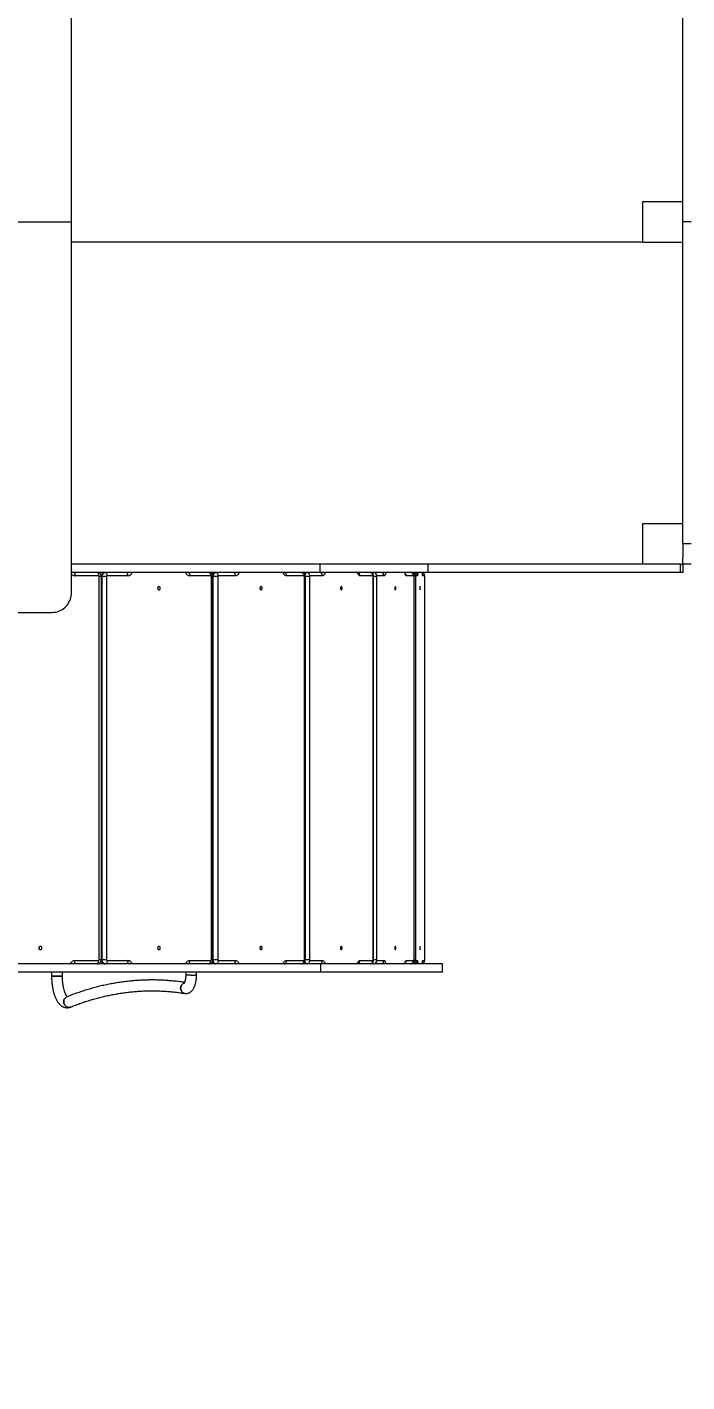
# Model space of a CAD drawing. Header units: millimetres. Extents: x -8607 to 7621, y -5747 to 4382.
# Drawn here: x 2095 to 3734, y -2350 to 1016 of the extents above; entities that cross this region are included whole.
import ezdxf

# ---------------------------------------------------------------- set-up
doc = ezdxf.new("R2010")
doc.units = ezdxf.units.MM
doc.layers.add('DIKOM_ОБЪЕКТ', color=7, linetype='Continuous')
doc.layers.add('DIKOM_РАЗМЕР_ОБЪЕКТА', color=7, linetype='Continuous')
doc.styles.add('style1', font='arial.ttf', dxfattribs={"width": 0.8})
doc.dimstyles.new('1-50', dxfattribs={"dimtxt": 300, "dimasz": 200, "dimexe": 100, "dimexo": 0, "dimgap": 100, "dimtad": 1, "dimtxsty": 'style1', "dimcen": 200, "dimclrd": 7, "dimclre": 7, "dimclrt": 7, "dimadec": 1, "dimazin": 2, "dimtfac": 1, "dimtmove": 0, "dimatfit": 2, "dimfxl": 0, "dimlwd": 25, "dimlwe": 18, "dimarcsym": 0})

# ---------------------------------------------------------------- blocks, each defined once
blk = doc.blocks.new('*D11')
at = {"layer": 'Defpoints', "color": 0, "transparency": 16777216}
for p in [(7619.4, -165.1), (-6826.5, -739.4), (7619.4, -5647.1)]:
    blk.add_point(p, dxfattribs=at)
at = {"layer": 'DIKOM_РАЗМЕР_ОБЪЕКТА', "color": 7, "lineweight": 18, "transparency": 16777216}
for p, q in [((7619.4, -165.1), (7619.4, -5747.1)), ((-6826.5, -739.4), (-6826.5, -5747.1))]:
    blk.add_line(p, q, dxfattribs=at)
at = {"layer": 'DIKOM_РАЗМЕР_ОБЪЕКТА', "color": 7, "lineweight": 25, "transparency": 16777216}
blk.add_line((-6626.5, -5647.1), (7419.4, -5647.1), dxfattribs=at)
at = {"layer": 'DIKOM_РАЗМЕР_ОБЪЕКТА', "color": 7, "transparency": 16777216}
for points in [[(-6626.5, -5613.8), (-6626.5, -5680.5), (-6826.5, -5647.1)], [(7419.4, -5613.8), (7419.4, -5680.5), (7619.4, -5647.1)]]:
    blk.add_solid(points, dxfattribs=at)
at = {"layer": 'DIKOM_РАЗМЕР_ОБЪЕКТА', "color": 7, "transparency": 16777216, "insert": (396.4, -5394), "char_height": 300, "attachment_point": 5, "style": 'style1'}
blk.add_mtext('14400', dxfattribs=at)
blk = doc.blocks.new('*D13')
at = {"layer": 'Defpoints', "color": 0, "transparency": 16777216}
for p in [(-5326.5, -191.4), (6073.5, -191.4), (6073.5, -4959.5)]:
    blk.add_point(p, dxfattribs=at)
at = {"layer": 'DIKOM_РАЗМЕР_ОБЪЕКТА', "color": 7, "lineweight": 18, "transparency": 16777216}
for p, q in [((-5326.5, -191.4), (-5326.5, -5059.5)), ((6073.5, -191.4), (6073.5, -5059.5))]:
    blk.add_line(p, q, dxfattribs=at)
at = {"layer": 'DIKOM_РАЗМЕР_ОБЪЕКТА', "color": 7, "lineweight": 25, "transparency": 16777216}
blk.add_line((-5126.5, -4959.5), (5873.5, -4959.5), dxfattribs=at)
at = {"layer": 'DIKOM_РАЗМЕР_ОБЪЕКТА', "color": 7, "transparency": 16777216}
for points in [[(-5126.5, -4926.2), (-5126.5, -4992.9), (-5326.5, -4959.5)], [(5873.5, -4926.2), (5873.5, -4992.9), (6073.5, -4959.5)]]:
    blk.add_solid(points, dxfattribs=at)
at = {"layer": 'DIKOM_РАЗМЕР_ОБЪЕКТА', "color": 7, "transparency": 16777216, "insert": (373.5, -4706.4), "char_height": 300, "attachment_point": 5, "style": 'style1'}
blk.add_mtext('11400', dxfattribs=at)

msp = doc.modelspace()

# ---------------------------------------------------------------- linework, layer by layer
at = {"layer": 'DIKOM_ОБЪЕКТ', "color": 7, "linetype": 'Continuous', "lineweight": 15}
for p, q in [((2205.165, 531.609), (2205.165, 1451.609)), ((3723.301, -268.391), (3723.301, 1331.609)), ((3723.301, 581.609), (3623.301, 581.609)), ((3623.301, 581.609), (3623.301, 481.609)), ((145.123, 531.609), (2205.165, 531.609)), ((2205.165, -388.391), (2205.165, 531.609)), ((3744.301, 531.609), (3723.301, 531.609)), ((3723.301, -268.391), (3723.301, 531.609)), ((3623.301, 481.609), (2205.165, 481.609)), ((3623.301, 481.609), (3723.301, 481.609)), ((3623.301, -218.391), (3623.301, -318.391)), ((3723.301, -218.391), (3623.301, -218.391)), ((3744.301, -268.391), (3723.301, -268.391)), ((3723.301, -268.391), (3723.301, -302.022)), ((3723.301, -318.391), (3723.301, -302.022)), ((2823.018, -318.391), (2205.165, -318.391)), ((2823.018, -339.391), (2823.018, -318.391)), ((3091.06, -318.391), (2823.018, -318.391)), ((3091.06, -339.391), (3091.06, -318.391)), ((3717.912, -318.391), (3091.06, -318.391)), ((3717.912, -339.391), (3717.912, -318.391)), ((3717.912, -318.391), (3723.301, -318.391)), ((3744.301, -318.391), (3723.301, -318.391)), ((3723.301, -318.391), (3723.301, -339.391)), ((2823.018, -339.391), (2205.165, -339.391)), ((2271.857, -347.391), (2213.844, -347.391)), ((2273.747, -1301.391), (2273.747, -349.391)), ((2279.127, -349.391), (2273.747, -349.391)), ((2279.127, -1301.391), (2279.127, -349.391)), ((2279.703, -349.391), (2279.127, -349.391)), ((2279.703, -349.391), (2279.703, -1301.391)), ((2280.776, -349.391), (2279.703, -349.391)), ((2291.82, -349.391), (2280.776, -349.391)), ((2280.776, -1301.391), (2280.776, -349.391)), ((2291.82, -349.391), (2291.82, -1301.391)), ((2345.319, -347.391), (2293.507, -347.391)), ((2550.879, -347.391), (2499.067, -347.391)), ((2552.567, -1301.391), (2552.567, -349.391)), ((2556.274, -349.391), (2552.567, -349.391)), ((2556.274, -1301.391), (2556.274, -349.391)), ((2556.826, -349.391), (2556.274, -349.391)), ((2556.826, -1301.391), (2556.826, -349.391)), ((2568.139, -349.391), (2556.826, -349.391)), ((2568.139, -349.391), (2568.139, -1301.391)), ((2612.351, -347.391), (2569.533, -347.391)), ((2782.224, -347.391), (2739.407, -347.391)), ((2784.361, -340.391), (2780.612, -340.391)), ((2783.619, -1301.391), (2783.619, -349.391)), ((2785.885, -349.391), (2783.619, -349.391)), ((2785.885, -1301.391), (2785.885, -349.391)), ((2795.851, -349.391), (2785.885, -349.391)), ((2795.851, -349.391), (2795.851, -1301.391)), ((2828.392, -347.391), (2796.877, -347.391)), ((3091.06, -339.391), (2823.018, -339.391)), ((2953.422, -347.391), (2921.908, -347.391)), ((2954.449, -1301.391), (2954.449, -349.391)), ((2955.583, -349.391), (2954.449, -349.391)), ((2955.583, -1301.391), (2955.583, -349.391)), ((2962.681, -349.391), (2955.583, -349.391)), ((2962.681, -349.391), (2962.681, -1301.391)), ((2981.796, -347.391), (2963.284, -347.391)), ((3055.243, -347.391), (3036.73, -347.391)), ((3055.846, -1301.391), (3055.846, -349.391)), ((3056.218, -349.391), (3055.846, -349.391)), ((3056.218, -1301.391), (3056.218, -349.391)), ((3059.635, -349.391), (3056.218, -349.391)), ((3059.635, -349.391), (3059.635, -1301.391)), ((3064.294, -347.391), (3059.782, -347.391)), ((3082.197, -347.391), (3077.685, -347.391)), ((3082.344, -1301.391), (3082.344, -349.391)), ((3082.366, -349.391), (3082.344, -349.391)), ((3082.366, -1301.391), (3082.366, -349.391)), ((3717.912, -339.391), (3091.06, -339.391)), ((3723.301, -339.391), (3717.912, -339.391)), ((193.663, -438.391), (2156.625, -438.391)), ((2824.072, -1311.391), (317.19, -1311.391)), ((2213.844, -1303.391), (2271.857, -1303.391)), ((2279.127, -1301.391), (2273.747, -1301.391)), ((2279.703, -1301.391), (2279.127, -1301.391)), ((2279.703, -1301.391), (2280.776, -1301.391)), ((2291.82, -1301.391), (2280.776, -1301.391)), ((2293.507, -1303.391), (2345.319, -1303.391)), ((2499.067, -1303.391), (2550.879, -1303.391)), ((2556.274, -1301.391), (2552.567, -1301.391)), ((2556.274, -1301.391), (2556.826, -1301.391)), ((2568.139, -1301.391), (2556.826, -1301.391)), ((2569.533, -1303.391), (2612.351, -1303.391)), ((2739.407, -1303.391), (2782.224, -1303.391)), ((2780.542, -1310.391), (2784.402, -1310.391)), ((2785.885, -1301.391), (2783.619, -1301.391)), ((2795.851, -1301.391), (2785.885, -1301.391)), ((2796.877, -1303.391), (2828.392, -1303.391)), ((2824.072, -1332.391), (2824.072, -1311.391)), ((3126.521, -1311.391), (2824.072, -1311.391)), ((2921.908, -1303.391), (2953.422, -1303.391)), ((2955.583, -1301.391), (2954.449, -1301.391)), ((2962.681, -1301.391), (2955.583, -1301.391)), ((2963.284, -1303.391), (2981.796, -1303.391)), ((3036.73, -1303.391), (3055.243, -1303.391)), ((3056.218, -1301.391), (3055.846, -1301.391)), ((3059.635, -1301.391), (3056.218, -1301.391)), ((3059.782, -1303.391), (3064.294, -1303.391)), ((3077.685, -1303.391), (3082.197, -1303.391)), ((3082.366, -1301.391), (3082.344, -1301.391)), ((3126.521, -1332.391), (3126.521, -1311.391)), ((2824.072, -1332.391), (317.19, -1332.391)), ((2155.489, -1332.391), (2155.489, -1341.789)), ((2182.389, -1341.789), (2155.489, -1341.789)), ((2155.489, -1341.789), (2174.122, -1341.789)), ((2174.122, -1341.789), (2182.389, -1341.789)), ((2182.389, -1341.789), (2182.389, -1332.391)), ((2488.795, -1332.391), (2488.795, -1339.073)), ((2515.696, -1339.199), (2515.696, -1332.391)), ((3126.521, -1332.391), (2824.072, -1332.391))]:
    msp.add_line(p, q, dxfattribs=at)
at = {"layer": 'DIKOM_ОБЪЕКТ', "color": 7, "linetype": 'Continuous', "lineweight": 15, "flags": 128}
for points in [[(2211.224, -339.391), (2211.735, -339.545), (2212.226, -340), (2212.679, -340.739), (2213.077, -341.734), (2213.402, -342.947), (2213.645, -344.33), (2213.794, -345.83), (2213.844, -347.391)], [(2269.237, -339.391), (2269.748, -339.545), (2270.24, -340), (2270.693, -340.739), (2271.09, -341.734), (2271.416, -342.947), (2271.658, -344.33), (2271.807, -345.83), (2271.857, -347.391)], [(2288.141, -339.391), (2286.495, -339.583), (2284.912, -340.152), (2283.453, -341.077), (2282.175, -342.32), (2281.125, -343.836), (2280.346, -345.564), (2279.865, -347.44), (2279.703, -349.391)], [(2280.776, -349.391), (2280.938, -347.44), (2281.418, -345.564), (2282.199, -343.836), (2283.248, -342.32), (2284.526, -341.077), (2285.986, -340.152), (2287.568, -339.583), (2289.215, -339.391)], [(2293.507, -347.391), (2293.425, -345.83), (2293.181, -344.33), (2292.784, -342.947), (2292.25, -341.734), (2291.599, -340.739), (2290.857, -340), (2290.052, -339.545), (2289.215, -339.391)], [(2345.319, -347.391), (2345.237, -345.83), (2344.992, -344.33), (2344.596, -342.947), (2344.062, -341.734), (2343.412, -340.739), (2342.669, -340), (2341.864, -339.545), (2341.026, -339.391)], [(2494.774, -339.391), (2495.612, -339.545), (2496.417, -340), (2497.159, -340.739), (2497.81, -341.734), (2498.344, -342.947), (2498.74, -344.33), (2498.984, -345.83), (2499.067, -347.391)], [(2546.586, -339.391), (2547.423, -339.545), (2548.229, -340), (2548.971, -340.739), (2549.622, -341.734), (2550.155, -342.947), (2550.552, -344.33), (2550.796, -345.83), (2550.879, -347.391)], [(2562.366, -339.391), (2561.005, -339.583), (2559.697, -340.152), (2558.492, -341.077), (2557.435, -342.32), (2556.568, -343.836), (2555.923, -345.564), (2555.704, -346.434)], [(2556.826, -349.391), (2556.96, -347.44), (2557.356, -345.564), (2558.001, -343.836), (2558.869, -342.32), (2559.925, -341.077), (2561.131, -340.152), (2562.439, -339.583), (2563.799, -339.391)], [(2569.533, -347.391), (2569.423, -345.83), (2569.097, -344.33), (2568.567, -342.947), (2567.854, -341.734), (2566.985, -340.739), (2565.993, -340), (2564.918, -339.545), (2563.799, -339.391)], [(2612.351, -347.391), (2612.24, -345.83), (2611.914, -344.33), (2611.384, -342.947), (2610.671, -341.734), (2609.802, -340.739), (2608.811, -340), (2607.735, -339.545), (2606.617, -339.391)], [(2621.215, -339.391), (2620.865, -340.341), (2619.883, -342.354), (2618.671, -344.092), (2617.267, -345.502), (2615.713, -346.541), (2614.058, -347.177), (2612.351, -347.391)], [(2739.407, -347.391), (2737.7, -347.177), (2736.044, -346.541), (2734.491, -345.502), (2733.087, -344.092), (2731.875, -342.354), (2730.892, -340.341), (2730.542, -339.391)], [(2733.673, -339.391), (2734.792, -339.545), (2735.868, -340), (2736.859, -340.739), (2737.728, -341.734), (2738.441, -342.947), (2738.971, -344.33), (2739.297, -345.83), (2739.407, -347.391)], [(2776.49, -339.391), (2777.609, -339.545), (2778.685, -340), (2779.676, -340.739), (2780.545, -341.734), (2781.258, -342.947), (2781.788, -344.33), (2782.114, -345.83), (2782.224, -347.391)], [(2788.295, -339.391), (2787.294, -339.583), (2786.331, -340.152), (2785.443, -341.077), (2784.666, -342.32), (2784.117, -343.583)], [(2785.231, -345.753), (2785.27, -345.564), (2785.744, -343.836), (2786.382, -342.32), (2787.16, -341.077), (2788.047, -340.152), (2789.01, -339.583), (2790.012, -339.391)], [(2796.877, -347.391), (2796.677, -347.43), (2796.485, -347.543), (2796.307, -347.728), (2796.152, -347.977), (2796.024, -348.28), (2795.929, -348.626), (2795.871, -349.001), (2795.851, -349.391)], [(2834.916, -339.391), (2834.659, -340.341), (2833.935, -342.354), (2833.044, -344.092), (2832.01, -345.502), (2830.867, -346.541), (2829.649, -347.177), (2828.392, -347.391)], [(2921.908, -347.391), (2920.651, -347.177), (2919.433, -346.541), (2918.289, -345.502), (2917.256, -344.092), (2916.364, -342.354), (2915.64, -340.341), (2915.383, -339.391)], [(2953.391, -342.791), (2953.524, -342.32), (2953.981, -341.077), (2954.502, -340.152), (2955.068, -339.583), (2955.656, -339.391)], [(2954.449, -349.391), (2954.429, -349.001), (2954.371, -348.626), (2954.276, -348.28), (2954.148, -347.977), (2953.992, -347.728), (2953.815, -347.543), (2953.622, -347.43), (2953.422, -347.391)], [(2963.284, -347.391), (2963.166, -347.43), (2963.053, -347.543), (2962.949, -347.728), (2962.857, -347.977), (2962.782, -348.28), (2962.727, -348.626), (2962.692, -349.001), (2962.681, -349.391)], [(2985.629, -339.391), (2985.478, -340.341), (2985.053, -342.354), (2984.529, -344.092), (2983.922, -345.502), (2983.25, -346.541), (2982.535, -347.177), (2981.796, -347.391)], [(3036.73, -347.391), (3035.992, -347.177), (3035.277, -346.541), (3034.605, -345.502), (3033.998, -344.092), (3033.474, -342.354), (3033.049, -340.341), (3032.898, -339.391)], [(3055.846, -349.391), (3055.834, -349.001), (3055.8, -348.626), (3055.744, -348.28), (3055.669, -347.977), (3055.578, -347.728), (3055.473, -347.543), (3055.36, -347.43), (3055.243, -347.391)], [(3065.228, -339.391), (3065.191, -340.341), (3065.088, -342.354), (3064.96, -344.092), (3064.812, -345.502), (3064.648, -346.541), (3064.474, -347.177), (3064.294, -347.391)], [(3077.685, -347.391), (3077.504, -347.177), (3077.33, -346.541), (3077.166, -345.502), (3077.018, -344.092), (3076.891, -342.354), (3076.787, -340.341), (3076.75, -339.391)], [(3077.13, -344.462), (3077.531, -345.83), (3077.685, -347.391)], [(2156.625, -438.391), (2160.855, -438.201), (2165.054, -437.632), (2169.188, -436.688), (2173.227, -435.376), (2177.139, -433.707), (2180.895, -431.693), (2184.466, -429.349), (2187.826, -426.693), (2190.948, -423.747), (2193.809, -420.531), (2196.387, -417.07), (2198.662, -413.391), (2200.617, -409.522), (2202.238, -405.492), (2203.511, -401.332), (2204.428, -397.074), (2204.98, -392.749), (2205.165, -388.391)], [(2422.193, -382.391), (2423.188, -382.214), (2424.094, -381.696), (2424.832, -380.885), (2425.335, -379.853), (2425.559, -378.69), (2425.484, -377.501), (2425.116, -376.391), (2424.489, -375.459), (2423.658, -374.787), (2422.696, -374.436), (2421.69, -374.436), (2420.729, -374.787), (2419.897, -375.459), (2419.27, -376.391), (2418.902, -377.501), (2418.827, -378.69), (2419.051, -379.853), (2419.554, -380.885), (2420.292, -381.696), (2421.198, -382.214), (2422.193, -382.391)], [(2675.879, -382.391), (2676.701, -382.214), (2677.45, -381.696), (2678.06, -380.885), (2678.475, -379.853), (2678.66, -378.69), (2678.598, -377.501), (2678.294, -376.391), (2677.776, -375.459), (2677.089, -374.787), (2676.294, -374.436), (2675.463, -374.436), (2674.668, -374.787), (2673.981, -375.459), (2673.463, -376.391), (2673.159, -377.501), (2673.097, -378.69), (2673.282, -379.853), (2673.698, -380.885), (2674.307, -381.696), (2675.057, -382.214), (2675.879, -382.391)], [(2875.15, -382.391), (2875.755, -382.214), (2876.306, -381.696), (2876.755, -380.885), (2877.061, -379.853), (2877.197, -378.69), (2877.151, -377.501), (2876.928, -376.391), (2876.546, -375.459), (2876.041, -374.787), (2875.456, -374.436), (2874.844, -374.436), (2874.259, -374.787), (2873.753, -375.459), (2873.372, -376.391), (2873.148, -377.501), (2873.102, -378.69), (2873.239, -379.853), (2873.545, -380.885), (2873.993, -381.696), (2874.545, -382.214), (2875.15, -382.391)], [(3009.263, -382.391), (3009.619, -382.214), (3009.943, -381.696), (3010.206, -380.885), (3010.386, -379.853), (3010.466, -378.69), (3010.439, -377.501), (3010.308, -376.391), (3010.084, -375.459), (3009.787, -374.787), (3009.443, -374.436), (3009.083, -374.436), (3008.74, -374.787), (3008.443, -375.459), (3008.219, -376.391), (3008.087, -377.501), (3008.061, -378.69), (3008.141, -379.853), (3008.32, -380.885), (3008.584, -381.696), (3008.908, -382.214), (3009.263, -382.391)], [(3070.989, -382.391), (3071.076, -382.214), (3071.155, -381.696), (3071.219, -380.885), (3071.263, -379.853), (3071.282, -378.69), (3071.276, -377.501), (3071.244, -376.391), (3071.189, -375.459), (3071.117, -374.787), (3071.033, -374.436), (3070.945, -374.436), (3070.861, -374.787), (3070.789, -375.459), (3070.735, -376.391), (3070.703, -377.501), (3070.696, -378.69), (3070.716, -379.853), (3070.759, -380.885), (3070.824, -381.696), (3070.902, -382.214), (3070.989, -382.391)], [(2127.769, -1276.391), (2128.883, -1276.213), (2129.898, -1275.696), (2130.724, -1274.885), (2131.287, -1273.853), (2131.538, -1272.69), (2131.454, -1271.501), (2131.042, -1270.391), (2130.34, -1269.459), (2129.408, -1268.787), (2128.332, -1268.436), (2127.205, -1268.436), (2126.129, -1268.787), (2125.198, -1269.459), (2124.496, -1270.391), (2124.084, -1271.501), (2124, -1272.69), (2124.251, -1273.853), (2124.814, -1274.885), (2125.64, -1275.696), (2126.655, -1276.213), (2127.769, -1276.391)], [(2422.193, -1276.391), (2423.188, -1276.213), (2424.094, -1275.696), (2424.832, -1274.885), (2425.335, -1273.853), (2425.559, -1272.69), (2425.484, -1271.501), (2425.116, -1270.391), (2424.489, -1269.459), (2423.658, -1268.787), (2422.696, -1268.436), (2421.69, -1268.436), (2420.729, -1268.787), (2419.897, -1269.459), (2419.27, -1270.391), (2418.902, -1271.501), (2418.827, -1272.69), (2419.051, -1273.853), (2419.554, -1274.885), (2420.292, -1275.696), (2421.198, -1276.213), (2422.193, -1276.391)], [(2675.879, -1276.391), (2676.701, -1276.213), (2677.45, -1275.696), (2678.06, -1274.885), (2678.475, -1273.853), (2678.66, -1272.69), (2678.598, -1271.501), (2678.294, -1270.391), (2677.776, -1269.459), (2677.089, -1268.787), (2676.294, -1268.436), (2675.463, -1268.436), (2674.668, -1268.787), (2673.981, -1269.459), (2673.463, -1270.391), (2673.159, -1271.501), (2673.097, -1272.69), (2673.282, -1273.853), (2673.698, -1274.885), (2674.307, -1275.696), (2675.057, -1276.213), (2675.879, -1276.391)], [(2875.15, -1276.391), (2875.755, -1276.213), (2876.306, -1275.696), (2876.755, -1274.885), (2877.061, -1273.853), (2877.197, -1272.69), (2877.151, -1271.501), (2876.928, -1270.391), (2876.546, -1269.459), (2876.041, -1268.787), (2875.456, -1268.436), (2874.844, -1268.436), (2874.259, -1268.787), (2873.753, -1269.459), (2873.372, -1270.391), (2873.148, -1271.501), (2873.102, -1272.69), (2873.239, -1273.853), (2873.545, -1274.885), (2873.993, -1275.696), (2874.545, -1276.213), (2875.15, -1276.391)], [(3009.263, -1276.391), (3009.619, -1276.213), (3009.943, -1275.696), (3010.206, -1274.885), (3010.386, -1273.853), (3010.466, -1272.69), (3010.439, -1271.501), (3010.308, -1270.391), (3010.084, -1269.459), (3009.787, -1268.787), (3009.443, -1268.436), (3009.083, -1268.436), (3008.74, -1268.787), (3008.443, -1269.459), (3008.219, -1270.391), (3008.087, -1271.501), (3008.061, -1272.69), (3008.141, -1273.853), (3008.32, -1274.885), (3008.584, -1275.696), (3008.908, -1276.213), (3009.263, -1276.391)], [(3070.989, -1276.391), (3071.076, -1276.213), (3071.155, -1275.696), (3071.219, -1274.885), (3071.263, -1273.853), (3071.282, -1272.69), (3071.276, -1271.501), (3071.244, -1270.391), (3071.189, -1269.459), (3071.117, -1268.787), (3071.033, -1268.436), (3070.945, -1268.436), (3070.861, -1268.787), (3070.789, -1269.459), (3070.735, -1270.391), (3070.703, -1271.501), (3070.696, -1272.69), (3070.716, -1273.853), (3070.759, -1274.885), (3070.824, -1275.696), (3070.902, -1276.213), (3070.989, -1276.391)], [(2211.224, -1311.391), (2211.735, -1311.237), (2212.226, -1310.782), (2212.679, -1310.043), (2213.077, -1309.048), (2213.402, -1307.836), (2213.645, -1306.453), (2213.794, -1304.952), (2213.844, -1303.391)], [(2269.237, -1311.391), (2269.748, -1311.237), (2270.24, -1310.782), (2270.693, -1310.043), (2271.09, -1309.048), (2271.416, -1307.836), (2271.658, -1306.453), (2271.807, -1304.952), (2271.857, -1303.391)], [(2279.703, -1301.391), (2279.865, -1303.342), (2280.346, -1305.218), (2281.125, -1306.947), (2282.175, -1308.462), (2283.453, -1309.706), (2284.912, -1310.63), (2286.495, -1311.199), (2288.141, -1311.391)], [(2289.215, -1311.391), (2287.568, -1311.199), (2285.986, -1310.63), (2284.526, -1309.706), (2283.248, -1308.462), (2282.199, -1306.947), (2281.418, -1305.218), (2280.938, -1303.342), (2280.776, -1301.391)], [(2293.507, -1303.391), (2293.425, -1304.952), (2293.181, -1306.453), (2292.784, -1307.836), (2292.25, -1309.048), (2291.599, -1310.043), (2290.857, -1310.782), (2290.052, -1311.237), (2289.215, -1311.391)], [(2345.319, -1303.391), (2345.237, -1304.952), (2344.992, -1306.453), (2344.596, -1307.836), (2344.062, -1309.048), (2343.412, -1310.043), (2342.669, -1310.782), (2341.864, -1311.237), (2341.026, -1311.391)], [(2494.774, -1311.391), (2495.612, -1311.237), (2496.417, -1310.782), (2497.159, -1310.043), (2497.81, -1309.048), (2498.344, -1307.836), (2498.74, -1306.453), (2498.984, -1304.952), (2499.067, -1303.391)], [(2546.586, -1311.391), (2547.423, -1311.237), (2548.229, -1310.782), (2548.971, -1310.043), (2549.622, -1309.048), (2550.155, -1307.836), (2550.552, -1306.453), (2550.796, -1304.952), (2550.879, -1303.391)], [(2555.721, -1304.426), (2555.923, -1305.218), (2556.568, -1306.947), (2557.435, -1308.462), (2558.492, -1309.706), (2559.697, -1310.63), (2561.005, -1311.199), (2562.366, -1311.391)], [(2563.799, -1311.391), (2562.439, -1311.199), (2561.131, -1310.63), (2559.925, -1309.706), (2558.869, -1308.462), (2558.001, -1306.947), (2557.356, -1305.218), (2556.96, -1303.342), (2556.826, -1301.391)], [(2569.533, -1303.391), (2569.423, -1304.952), (2569.097, -1306.453), (2568.567, -1307.836), (2567.854, -1309.048), (2566.985, -1310.043), (2565.993, -1310.782), (2564.918, -1311.237), (2563.799, -1311.391)], [(2612.351, -1303.391), (2612.24, -1304.952), (2611.914, -1306.453), (2611.384, -1307.836), (2610.671, -1309.048), (2609.802, -1310.043), (2608.811, -1310.782), (2607.735, -1311.237), (2606.617, -1311.391)], [(2612.351, -1303.391), (2614.058, -1303.605), (2615.713, -1304.241), (2617.267, -1305.28), (2618.671, -1306.69), (2619.883, -1308.428), (2620.865, -1310.441), (2621.215, -1311.391)], [(2730.542, -1311.391), (2730.892, -1310.441), (2731.875, -1308.428), (2733.087, -1306.69), (2734.491, -1305.28), (2736.044, -1304.241), (2737.7, -1303.605), (2739.407, -1303.391)], [(2733.673, -1311.391), (2734.792, -1311.237), (2735.868, -1310.782), (2736.859, -1310.043), (2737.728, -1309.048), (2738.441, -1307.836), (2738.971, -1306.453), (2739.297, -1304.952), (2739.407, -1303.391)], [(2776.49, -1311.391), (2777.609, -1311.237), (2778.685, -1310.782), (2779.676, -1310.043), (2780.545, -1309.048), (2781.258, -1307.836), (2781.788, -1306.453), (2782.114, -1304.952), (2782.224, -1303.391)], [(2784.119, -1307.205), (2784.666, -1308.462), (2785.443, -1309.706), (2786.331, -1310.63), (2787.294, -1311.199), (2788.295, -1311.391)], [(2790.012, -1311.391), (2789.01, -1311.199), (2788.047, -1310.63), (2787.16, -1309.706), (2786.382, -1308.462), (2785.744, -1306.947), (2785.27, -1305.218), (2785.212, -1304.933)], [(2795.851, -1301.391), (2795.871, -1301.781), (2795.929, -1302.157), (2796.024, -1302.502), (2796.152, -1302.805), (2796.307, -1303.054), (2796.485, -1303.239), (2796.677, -1303.353), (2796.877, -1303.391)], [(2828.392, -1303.391), (2829.649, -1303.605), (2830.867, -1304.241), (2832.01, -1305.28), (2833.044, -1306.69), (2833.935, -1308.428), (2834.659, -1310.441), (2834.916, -1311.391)], [(2915.383, -1311.391), (2915.64, -1310.441), (2916.364, -1308.428), (2917.256, -1306.69), (2918.289, -1305.28), (2919.433, -1304.241), (2920.651, -1303.605), (2921.908, -1303.391)], [(2955.656, -1311.391), (2955.068, -1311.199), (2954.502, -1310.63), (2953.981, -1309.706), (2953.524, -1308.462), (2953.4, -1308.025)], [(2953.422, -1303.391), (2953.622, -1303.353), (2953.815, -1303.239), (2953.992, -1303.054), (2954.148, -1302.805), (2954.276, -1302.502), (2954.371, -1302.157), (2954.429, -1301.781), (2954.449, -1301.391)], [(2962.681, -1301.391), (2962.692, -1301.781), (2962.727, -1302.157), (2962.782, -1302.502), (2962.857, -1302.805), (2962.949, -1303.054), (2963.053, -1303.239), (2963.166, -1303.353), (2963.284, -1303.391)], [(2981.796, -1303.391), (2982.535, -1303.605), (2983.25, -1304.241), (2983.922, -1305.28), (2984.529, -1306.69), (2985.053, -1308.428), (2985.478, -1310.441), (2985.629, -1311.391)], [(3032.898, -1311.391), (3033.049, -1310.441), (3033.474, -1308.428), (3033.998, -1306.69), (3034.605, -1305.28), (3035.277, -1304.241), (3035.992, -1303.605), (3036.73, -1303.391)], [(3055.243, -1303.391), (3055.36, -1303.353), (3055.473, -1303.239), (3055.578, -1303.054), (3055.669, -1302.805), (3055.744, -1302.502), (3055.8, -1302.157), (3055.834, -1301.781), (3055.846, -1301.391)], [(3064.294, -1303.391), (3064.474, -1303.605), (3064.648, -1304.241), (3064.812, -1305.28), (3064.96, -1306.69), (3065.088, -1308.428), (3065.191, -1310.441), (3065.228, -1311.391)], [(3076.75, -1311.391), (3076.787, -1310.441), (3076.891, -1308.428), (3077.018, -1306.69), (3077.166, -1305.28), (3077.33, -1304.241), (3077.504, -1303.605), (3077.685, -1303.391)], [(3077.13, -1306.32), (3077.531, -1304.952), (3077.685, -1303.391)], [(2485, -1359), (2484.823, -1359.063), (2482.925, -1359.954), (2481.18, -1361.167), (2479.636, -1362.668), (2478.335, -1364.418), (2477.314, -1366.368), (2476.598, -1368.465), (2476.209, -1370.652), (2476.156, -1372.869), (2476.441, -1375.056), (2477.058, -1377.153), (2477.987, -1379.103), (2479.204, -1380.853), (2480.677, -1382.354), (2482.364, -1383.567), (2484.22, -1384.458), (2486.194, -1385.002), (2486.427, -1385.042)], [(2486.44, -1385.044), (2486.194, -1385.002), (2484.22, -1384.458), (2482.364, -1383.567), (2480.677, -1382.354), (2479.204, -1380.853), (2477.987, -1379.103), (2477.058, -1377.153), (2476.441, -1375.056), (2476.156, -1372.869), (2476.209, -1370.652), (2476.598, -1368.465), (2477.314, -1366.368), (2478.335, -1364.418), (2479.636, -1362.668), (2481.18, -1361.167), (2482.925, -1359.954), (2484.823, -1359.063), (2484.967, -1359.011)], [(2193.019, -1393.811), (2191.342, -1394.636), (2189.698, -1395.837), (2188.278, -1397.324), (2187.122, -1399.056), (2186.261, -1400.987), (2185.72, -1403.063), (2185.511, -1405.229), (2185.641, -1407.424), (2186.108, -1409.59), (2186.896, -1411.666), (2187.987, -1413.597), (2189.349, -1415.329), (2190.946, -1416.816), (2192.733, -1418.017), (2194.663, -1418.899), (2196.682, -1419.438), (2198.735, -1419.619)], [(2202.942, -1418.814), (2202.723, -1418.899), (2200.768, -1419.438), (2198.735, -1419.619), (2196.682, -1419.438), (2194.663, -1418.899), (2192.733, -1418.017), (2190.946, -1416.816), (2189.349, -1415.329), (2187.987, -1413.597), (2186.896, -1411.666), (2186.108, -1409.59), (2185.641, -1407.424), (2185.511, -1405.229), (2185.72, -1403.063), (2186.261, -1400.987), (2187.122, -1399.056), (2188.278, -1397.324), (2189.698, -1395.837), (2191.342, -1394.636), (2192.942, -1393.841)]]:
    msp.add_lwpolyline(points, dxfattribs=at)
at = {"layer": 'DIKOM_ОБЪЕКТ', "color": 7, "linetype": 'Continuous', "lineweight": 15}
for centre, radius, start, end in [((2213.919, -334.43), 12.962, 227.51756, 269.668217), ((2271.8, -349.338), 1.948, 358.429595, 88.319307), ((2293.678, -349.247), 1.864, 95.254907, 184.43484), ((2344.808, -335.514), 11.888, 272.463131, 340.967148), ((2499.775, -335.25), 12.161, 199.906387, 266.663335), ((2550.708, -349.248), 1.864, 355.579937, 84.746274), ((2569.901, -349.134), 1.781, 101.927504, 188.311532), ((2781.856, -349.135), 1.782, 351.721134, 78.058213), ((2789.398, -346.864), 7.498, 355.971346, 85.304045), ((2820.912, -346.864), 7.498, 355.971346, 85.304045), ((2913.85, -347.11), 8.063, 358.005058, 63.008359), ((2945.942, -346.864), 7.498, 355.971346, 85.304045), ((2954.667, -342.012), 2.777, 109.305167, 164.3177), ((2955.465, -347.21), 7.821, 358.671485, 88.600972), ((2973.978, -347.21), 7.821, 358.669475, 88.602982), ((3028.581, -347.345), 8.15, 359.677494, 48.781583), ((3047.424, -347.21), 7.821, 358.669475, 88.602982), ((3053.48, -340.48), 1.999, 147.006568, 177.488242), ((3051.792, -347.381), 7.99, 359.925466, 89.919792), ((3056.304, -347.381), 7.99, 359.925466, 89.919792), ((3066.532, -348.892), 6.916, 167.463169, 184.137506), ((3074.199, -347.385), 7.998, 359.954123, 70.86143), ((3075.446, -348.892), 6.916, 355.862494, 12.536831), ((2121.515, -1272.391), 4.147, 322.866231, 37.133769), ((2214.014, -1316.663), 13.273, 90.734018, 156.59676), ((2271.8, -1301.444), 1.948, 271.685611, 1.565487), ((2293.678, -1301.535), 1.864, 175.570203, 264.740051), ((2344.611, -1315.533), 12.162, 19.908656, 86.661884), ((2499.577, -1315.267), 11.887, 92.460801, 160.968659), ((2550.708, -1301.535), 1.864, 275.258768, 4.415021), ((2569.901, -1301.649), 1.781, 171.693702, 258.067262), ((2781.855, -1301.648), 1.782, 281.947023, 8.27363), ((2789.398, -1303.918), 7.498, 274.694283, 4.029481), ((2820.912, -1303.918), 7.498, 274.694283, 4.029481), ((2913.853, -1303.673), 8.06, 296.835522, 2.002329), ((2945.943, -1303.918), 7.498, 274.694283, 4.029481), ((2954.658, -1308.782), 2.763, 195.88763, 250.789827), ((2955.465, -1303.573), 7.821, 271.397426, 1.329264), ((2973.978, -1303.573), 7.821, 271.395417, 1.331274), ((3028.581, -1303.437), 8.149, 311.234696, 0.323245), ((3047.424, -1303.573), 7.821, 271.395417, 1.331274), ((3053.384, -1310.349), 1.893, 183.497617, 213.389973), ((3051.792, -1303.402), 7.989, 270.078638, 0.07525), ((3056.305, -1303.402), 7.989, 270.078638, 0.07525), ((3066.534, -1301.89), 6.917, 175.864206, 192.535119), ((3074.198, -1303.397), 7.998, 289.136799, 0.044554), ((3075.445, -1301.89), 6.917, 347.464881, 4.135794), ((2198.762, -1408.369), 11.25, 269.864482, 291.81213)]:
    msp.add_arc(centre, radius, start, end, dxfattribs=at)
msp.add_ellipse((2502.246, -1339.137), major_axis=(13.45, -0.062), ratio=0.01099464, start_param=3.14164315, end_param=6.2832358, dxfattribs=at)
for points, knots in [([(2279.127, -349.391), (2279.099, -348.827), (2279.043, -347.664), (2278.577, -345.951), (2277.82, -344.312), (2276.775, -342.832), (2275.483, -341.567), (2273.987, -340.556), (2272.341, -339.843), (2270.735, -339.453), (2269.69, -339.41), (2269.237, -339.391)], [0, 0, 0, 0, 0.10828228, 0.22311203, 0.33837925, 0.45383283, 0.56925512, 0.68435965, 0.79897429, 0.91294121, 1, 1, 1, 1]), ([(2288.141, -339.391), (2287.594, -339.419), (2286.478, -339.475), (2284.852, -339.932), (2283.32, -340.655), (2281.947, -341.633), (2280.758, -342.831), (2279.794, -344.225), (2279.111, -345.606), (2278.878, -346.545), (2278.782, -346.932)], [0, 0, 0, 0, 0.12673724, 0.25824573, 0.3883122, 0.517625, 0.64692817, 0.77691268, 0.90831351, 1, 1, 1, 1]), ([(2556.274, -349.391), (2556.244, -348.793), (2556.183, -347.584), (2555.691, -345.814), (2554.903, -344.138), (2553.847, -342.682), (2552.557, -341.443), (2551.077, -340.46), (2549.403, -339.765), (2547.881, -339.435), (2546.938, -339.403), (2546.586, -339.391)], [0, 0, 0, 0, 0.115714469, 0.233769653, 0.353248054, 0.473399918, 0.580813212, 0.699346656, 0.816494186, 0.931612408, 1, 1, 1, 1]), ([(2562.366, -339.391), (2561.828, -339.419), (2560.744, -339.476), (2559.178, -339.928), (2557.723, -340.624), (2556.434, -341.556), (2555.362, -342.612), (2554.825, -343.421), (2554.579, -343.792)], [0, 0, 0, 0, 0.17256679, 0.34803326, 0.51955718, 0.68881458, 0.85743591, 1, 1, 1, 1]), ([(2785.885, -349.391), (2785.864, -348.872), (2785.816, -347.727), (2785.408, -346.057), (2784.73, -344.45), (2783.837, -343.046), (2782.738, -341.829), (2781.461, -340.829), (2780.04, -340.07), (2778.513, -339.575), (2777.31, -339.404), (2776.635, -339.393), (2776.49, -339.391)], [0, 0, 0, 0, 0.1016217, 0.22424272, 0.33476626, 0.44351522, 0.55064096, 0.65661376, 0.76189426, 0.86682667, 0.97156992, 1, 1, 1, 1]), ([(2788.295, -339.391), (2787.76, -339.421), (2786.702, -339.479), (2785.191, -339.925), (2783.84, -340.607), (2782.935, -341.211), (2782.537, -341.623), (2782.477, -341.684)], [0, 0, 0, 0, 0.25039145, 0.49521496, 0.73081123, 0.96000959, 1, 1, 1, 1]), ([(2917.379, -340.161), (2917.382, -340.164), (2917.389, -340.171), (2917.208, -339.937), (2917.026, -339.57), (2916.938, -339.391)], [0, 0, 0, 0, 0.240897, 0.63023848, 1, 1, 1, 1]), ([(2955.583, -349.391), (2955.57, -348.973), (2955.537, -347.917), (2955.222, -346.324), (2954.632, -344.7), (2953.84, -343.292), (2952.852, -342.066), (2951.683, -341.037), (2950.354, -340.229), (2948.9, -339.673), (2947.612, -339.421), (2946.825, -339.399), (2946.556, -339.391)], [0, 0, 0, 0, 0.08317837, 0.20979846, 0.32174113, 0.42889304, 0.53321411, 0.63650922, 0.73960406, 0.84283776, 0.94629811, 1, 1, 1, 1]), ([(2953.749, -339.391), (2953.241, -339.421), (2952.229, -339.482), (2951.032, -339.802), (2950.401, -340.13), (2950.216, -340.226)], [0, 0, 0, 0, 0.417029315, 0.829725215, 1, 1, 1, 1]), ([(3034.058, -341.782), (3034.062, -341.788), (3034.083, -341.823), (3033.991, -341.644), (3033.834, -341.222), (3033.62, -340.482), (3033.459, -339.849), (3033.388, -339.423), (3033.383, -339.391)], [0, 0, 0, 0, 0.04194116, 0.24917026, 0.47164145, 0.71439925, 0.97833531, 1, 1, 1, 1]), ([(3056.218, -349.391), (3056.212, -349.089), (3056.196, -348.206), (3056.013, -346.787), (3055.615, -345.281), (3055.04, -343.946), (3054.313, -342.771), (3053.381, -341.699), (3052.25, -340.774), (3050.945, -340.049), (3049.511, -339.567), (3048.377, -339.402), (3047.743, -339.393), (3047.615, -339.391)], [0, 0, 0, 0, 0.06090343, 0.17769228, 0.29055508, 0.38265945, 0.47591756, 0.5716384, 0.66993165, 0.77027112, 0.87186887, 0.97412017, 1, 1, 1, 1]), ([(3077.189, -344.938), (3077.19, -344.944), (3077.197, -344.975), (3077.162, -344.788), (3077.106, -344.369), (3077.027, -343.628), (3076.941, -342.589), (3076.859, -341.243), (3076.803, -340.149), (3076.781, -339.48), (3076.779, -339.391)], [0, 0, 0, 0, 0.02537604, 0.13572759, 0.26764656, 0.42135275, 0.59320021, 0.77786972, 0.97069249, 1, 1, 1, 1]), ([(3082.366, -349.391), (3082.365, -349.215), (3082.362, -348.686), (3082.332, -347.776), (3082.263, -346.83), (3082.106, -345.814), (3081.808, -344.732), (3081.313, -343.596), (3080.593, -342.488), (3079.676, -341.483), (3078.576, -340.642), (3077.59, -340.077), (3076.959, -339.897), (3076.796, -339.85)], [0, 0, 0, 0, 0.04322406, 0.12931703, 0.23045894, 0.31671922, 0.40284398, 0.50817856, 0.62038765, 0.72509302, 0.83959653, 0.95867829, 1, 1, 1, 1]), ([(2269.237, -1311.391), (2269.794, -1311.364), (2270.934, -1311.307), (2272.606, -1310.845), (2274.194, -1310.105), (2275.625, -1309.094), (2276.856, -1307.848), (2277.856, -1306.403), (2278.586, -1304.799), (2279.043, -1303.11), (2279.099, -1301.956), (2279.127, -1301.391)], [0, 0, 0, 0, 0.10699752, 0.219236, 0.33108769, 0.44273935, 0.55437965, 0.66630787, 0.77865158, 0.89160322, 1, 1, 1, 1]), ([(2278.787, -1303.84), (2278.875, -1304.211), (2279.105, -1305.183), (2279.834, -1306.642), (2280.879, -1308.101), (2282.171, -1309.34), (2283.65, -1310.322), (2285.324, -1311.017), (2286.846, -1311.348), (2287.79, -1311.379), (2288.141, -1311.391)], [0, 0, 0, 0, 0.08776422, 0.23000977, 0.37304972, 0.50093742, 0.64205795, 0.78152496, 0.91858135, 1, 1, 1, 1]), ([(2546.586, -1311.391), (2547.134, -1311.364), (2548.249, -1311.307), (2549.875, -1310.85), (2551.407, -1310.128), (2552.781, -1309.149), (2553.968, -1307.951), (2554.94, -1306.559), (2555.672, -1305.007), (2556.136, -1303.348), (2556.268, -1302.121), (2556.273, -1301.472), (2556.274, -1301.391)], [0, 0, 0, 0, 0.10636663, 0.21674099, 0.32589982, 0.4344294, 0.54295089, 0.65205051, 0.76233252, 0.87424244, 0.98436333, 1, 1, 1, 1]), ([(2554.591, -1306.977), (2554.742, -1307.227), (2555.173, -1307.944), (2556.125, -1308.949), (2557.393, -1309.954), (2558.817, -1310.712), (2560.343, -1311.208), (2561.546, -1311.379), (2562.222, -1311.389), (2562.366, -1311.391)], [0, 0, 0, 0, 0.09364751, 0.26811677, 0.44071753, 0.61219074, 0.783097, 0.95369516, 1, 1, 1, 1]), ([(2776.49, -1311.391), (2777.028, -1311.363), (2778.113, -1311.307), (2779.679, -1310.855), (2781.133, -1310.158), (2782.426, -1309.228), (2783.542, -1308.101), (2784.467, -1306.796), (2785.186, -1305.331), (2785.676, -1303.725), (2785.867, -1302.387), (2785.882, -1301.601), (2785.885, -1301.391)], [0, 0, 0, 0, 0.105874753, 0.213529243, 0.318768211, 0.422613238, 0.526062518, 0.630334978, 0.736563949, 0.845860124, 0.958950228, 1, 1, 1, 1]), ([(2782.497, -1309.095), (2782.725, -1309.307), (2783.33, -1309.869), (2784.503, -1310.548), (2785.95, -1311.111), (2787.24, -1311.361), (2788.026, -1311.383), (2788.295, -1311.391)], [0, 0, 0, 0, 0.14629406, 0.38841873, 0.63088569, 0.87379905, 1, 1, 1, 1]), ([(2916.946, -1311.391), (2917.012, -1311.251), (2917.182, -1310.884), (2917.376, -1310.628), (2917.379, -1310.623), (2917.38, -1310.622)], [0, 0, 0, 0, 0.26777395, 0.69827595, 1, 1, 1, 1]), ([(2946.556, -1311.391), (2947.092, -1311.362), (2948.15, -1311.304), (2949.658, -1310.854), (2951.021, -1310.185), (2952.215, -1309.314), (2953.236, -1308.28), (2954.083, -1307.098), (2954.759, -1305.773), (2955.255, -1304.299), (2955.536, -1302.817), (2955.569, -1301.828), (2955.583, -1301.391)], [0, 0, 0, 0, 0.10680399, 0.2112337, 0.31172753, 0.40947157, 0.50572821, 0.60207826, 0.70056998, 0.80364337, 0.91317988, 1, 1, 1, 1]), ([(2950.181, -1310.55), (2950.264, -1310.597), (2950.783, -1310.895), (2951.861, -1311.201), (2952.987, -1311.381), (2953.621, -1311.389), (2953.749, -1311.391)], [0, 0, 0, 0, 0.07751141, 0.48560204, 0.8960764, 1, 1, 1, 1]), ([(3033.388, -1311.391), (3033.443, -1311.111), (3033.565, -1310.479), (3033.774, -1309.752), (3033.954, -1309.227), (3034.069, -1308.982), (3034.057, -1309.005), (3034.053, -1309.012)], [0, 0, 0, 0, 0.20208163, 0.45516778, 0.68919062, 0.90589096, 1, 1, 1, 1]), ([(3047.615, -1311.391), (3048.125, -1311.364), (3049.139, -1311.309), (3050.579, -1310.88), (3051.871, -1310.246), (3052.979, -1309.442), (3053.906, -1308.514), (3054.66, -1307.49), (3055.254, -1306.384), (3055.71, -1305.177), (3056.039, -1303.809), (3056.198, -1302.521), (3056.213, -1301.685), (3056.218, -1301.391)], [0, 0, 0, 0, 0.10284271, 0.20461751, 0.30081516, 0.39248964, 0.48050591, 0.565883, 0.65029341, 0.73688448, 0.83153227, 0.9408958, 1, 1, 1, 1]), ([(3076.78, -1311.391), (3076.787, -1311.173), (3076.815, -1310.362), (3076.881, -1309.133), (3076.969, -1307.821), (3077.058, -1306.838), (3077.132, -1306.205), (3077.186, -1305.86), (3077.188, -1305.853), (3077.189, -1305.85)], [0, 0, 0, 0, 0.07330632, 0.27227031, 0.46726633, 0.63658599, 0.79013045, 0.92201522, 1, 1, 1, 1]), ([(3076.796, -1310.935), (3076.937, -1310.896), (3077.521, -1310.733), (3078.438, -1310.221), (3079.489, -1309.46), (3080.343, -1308.589), (3081.013, -1307.674), (3081.511, -1306.755), (3081.856, -1305.875), (3082.077, -1305.065), (3082.211, -1304.319), (3082.299, -1303.526), (3082.348, -1302.643), (3082.365, -1301.853), (3082.366, -1301.457), (3082.366, -1301.391)], [0, 0, 0, 0, 0.03569054, 0.14822888, 0.25388374, 0.35296911, 0.44536074, 0.5307789, 0.60857102, 0.67785196, 0.73965892, 0.80586467, 0.90310027, 0.98389425, 1, 1, 1, 1]), ([(2155.489, -1341.789), (2155.493, -1342.648), (2155.503, -1345.132), (2155.62, -1349.235), (2155.882, -1354.074), (2156.276, -1358.868), (2156.797, -1363.6), (2157.448, -1368.255), (2158.227, -1372.818), (2159.136, -1377.274), (2160.177, -1381.611), (2161.349, -1385.817), (2162.659, -1389.879), (2164.112, -1393.789), (2165.716, -1397.536), (2167.483, -1401.106), (2169.425, -1404.482), (2171.549, -1407.631), (2173.77, -1410.403), (2176.038, -1412.78), (2178.3, -1414.762), (2180.627, -1416.444), (2183.014, -1417.833), (2185.539, -1418.975), (2188.199, -1419.838), (2190.972, -1420.384), (2193.731, -1420.591), (2196.454, -1420.474), (2199.118, -1420.044), (2201.278, -1419.449), (2202.526, -1418.972), (2202.945, -1418.812)], [0, 0, 0, 0, 0.01985463, 0.05738313, 0.09493557, 0.13253936, 0.17022024, 0.20801016, 0.24594264, 0.28405827, 0.32240212, 0.3610242, 0.39998171, 0.43933915, 0.47915341, 0.51946368, 0.56024805, 0.60135092, 0.64219102, 0.67767219, 0.71145224, 0.74360598, 0.7743672, 0.80402336, 0.8358772, 0.86667788, 0.89669833, 0.92626378, 0.95565056, 0.98510233, 1, 1, 1, 1]), ([(2194.563, -1393.2), (2194.408, -1393.042), (2194.057, -1392.687), (2193.35, -1391.808), (2192.516, -1390.613), (2191.61, -1389.113), (2190.664, -1387.319), (2189.697, -1385.229), (2188.735, -1382.852), (2187.792, -1380.201), (2186.89, -1377.292), (2186.04, -1374.143), (2185.257, -1370.776), (2184.552, -1367.215), (2183.935, -1363.482), (2183.412, -1359.605), (2182.991, -1355.608), (2182.675, -1351.518), (2182.47, -1347.362), (2182.395, -1344.108), (2182.39, -1342.248), (2182.389, -1341.789)], [0, 0, 0, 0, 0.03953146, 0.08874373, 0.13859427, 0.1893719, 0.2411935, 0.29407593, 0.34796055, 0.40277111, 0.45840431, 0.51475198, 0.57171407, 0.62919347, 0.68710624, 0.74536806, 0.80391471, 0.8626762, 0.92159922, 0.98062488, 1, 1, 1, 1]), ([(2488.793, -1339.075), (2488.789, -1339.412), (2488.775, -1340.674), (2488.676, -1342.845), (2488.458, -1345.531), (2488.143, -1348.104), (2487.745, -1350.52), (2487.277, -1352.736), (2486.759, -1354.713), (2486.216, -1356.417), (2485.679, -1357.816), (2485.182, -1358.894), (2484.773, -1359.633), (2484.482, -1360.06), (2484.447, -1360.099), (2484.43, -1360.118)], [0, 0, 0, 0, 0.03238918, 0.12114225, 0.20959594, 0.29738963, 0.38419418, 0.46967154, 0.55342872, 0.63507898, 0.71426172, 0.79070103, 0.86431899, 0.93537531, 1, 1, 1, 1]), ([(2486.428, -1385.042), (2487.232, -1385.14), (2488.837, -1385.334), (2491.26, -1385.223), (2493.62, -1384.825), (2495.883, -1384.135), (2498.032, -1383.183), (2500.065, -1381.982), (2501.984, -1380.539), (2503.797, -1378.849), (2505.515, -1376.892), (2507.142, -1374.642), (2508.673, -1372.079), (2510.084, -1369.211), (2511.346, -1366.092), (2512.439, -1362.793), (2513.361, -1359.373), (2514.121, -1355.864), (2514.727, -1352.282), (2515.187, -1348.643), (2515.501, -1344.961), (2515.66, -1341.804), (2515.683, -1339.881), (2515.691, -1339.199)], [0, 0, 0, 0, 0.04083112, 0.08154966, 0.1217049, 0.1616211, 0.20173228, 0.2425275, 0.28455354, 0.32845667, 0.37494521, 0.42464997, 0.47781139, 0.53380035, 0.59110619, 0.64790406, 0.70369568, 0.75847545, 0.81241806, 0.86571729, 0.91856169, 0.9711162, 1, 1, 1, 1]), ([(2488.842, -1339.076), (2488.833, -1339.08), (2488.806, -1339.092), (2489.173, -1339.114), (2489.914, -1339.141), (2491.017, -1339.169), (2492.445, -1339.195), (2494.138, -1339.219), (2496.078, -1339.241), (2498.174, -1339.26), (2500.406, -1339.276), (2502.669, -1339.288), (2504.941, -1339.295), (2507.116, -1339.298), (2509.172, -1339.297), (2511.014, -1339.291), (2512.623, -1339.28), (2513.922, -1339.266), (2514.909, -1339.247), (2515.492, -1339.226), (2515.742, -1339.209), (2515.68, -1339.2), (2515.673, -1339.199)], [0, 0, 0, 0, 0.02666756, 0.08111395, 0.13402293, 0.18847165, 0.24137752, 0.29582439, 0.34872671, 0.40317189, 0.45607273, 0.51051392, 0.56341732, 0.61785165, 0.67075282, 0.72518712, 0.77808414, 0.8325225, 0.88542172, 0.93985697, 0.99275996, 1, 1, 1, 1]), ([(2485.702, -1357.717), (2485.052, -1357.616), (2480.068, -1356.847), (2470.744, -1355.622), (2457.731, -1354.174), (2444.714, -1353.057), (2431.694, -1352.252), (2418.673, -1351.765), (2405.651, -1351.592), (2392.63, -1351.736), (2379.61, -1352.195), (2366.593, -1352.971), (2353.58, -1354.062), (2340.571, -1355.469), (2327.568, -1357.192), (2314.571, -1359.23), (2301.583, -1361.583), (2288.601, -1364.253), (2275.631, -1367.237), (2262.67, -1370.537), (2249.721, -1374.152), (2236.786, -1378.082), (2223.863, -1382.327), (2210.957, -1386.889), (2200.653, -1390.777), (2194.653, -1393.161), (2192.944, -1393.841)], [0, 0, 0, 0, 0.00665482, 0.05099079, 0.09531664, 0.13963224, 0.18393977, 0.22824072, 0.27253773, 0.31683254, 0.36112723, 0.40542373, 0.44972391, 0.49402992, 0.53834407, 0.58266808, 0.62700375, 0.67135312, 0.71571728, 0.76009813, 0.80449644, 0.84891308, 0.89334948, 0.9378059, 0.98228269, 1, 1, 1, 1]), ([(2202.945, -1418.812), (2205.127, -1417.947), (2211.485, -1415.426), (2222.031, -1411.486), (2234.587, -1407.096), (2247.159, -1403.021), (2259.747, -1399.256), (2272.35, -1395.803), (2284.967, -1392.663), (2297.595, -1389.835), (2310.236, -1387.321), (2322.887, -1385.121), (2335.547, -1383.235), (2348.216, -1381.663), (2360.892, -1380.406), (2373.573, -1379.465), (2386.258, -1378.839), (2398.946, -1378.529), (2411.635, -1378.535), (2424.325, -1378.856), (2437.014, -1379.493), (2449.699, -1380.445), (2462.38, -1381.719), (2474.624, -1383.232), (2482.638, -1384.461), (2486.428, -1385.042)], [0, 0, 0, 0, 0.02321888, 0.06766078, 0.11211778, 0.15659736, 0.20109962, 0.24562379, 0.29016986, 0.33473635, 0.37932309, 0.42392821, 0.46855054, 0.51318836, 0.55783987, 0.60250263, 0.64717464, 0.69185346, 0.73653653, 0.78122146, 0.8259048, 0.87058389, 0.91525602, 0.95991917, 1, 1, 1, 1])]:
    msp.add_open_spline(points, degree=3, knots=knots, dxfattribs=at)

# ---------------------------------------------------------------- dimensions: what is measured, and where the dimension line sits
at = {"layer": 'DIKOM_РАЗМЕР_ОБЪЕКТА'}
dim = msp.add_linear_dim(base=(7619.366, -5647.135), p1=(-6826.527, -739.391), p2=(7619.366, -165.147), text='14400', dimstyle='1-50', dxfattribs=at)
dim.commit()
dim.dimension.update_dxf_attribs({"geometry": '*D11', "text_midpoint": (396.419, -5647.135), "dimtype": 160})
dim = msp.add_linear_dim(base=(6073.473, -4959.53), p1=(-5326.527, -191.391), p2=(6073.473, -191.391), dimstyle='1-50', dxfattribs=at)
dim.commit()
dim.dimension.update_dxf_attribs({"geometry": '*D13', "text_midpoint": (373.473, -4959.53), "dimtype": 160})

doc.saveas('drawing.dxf')
